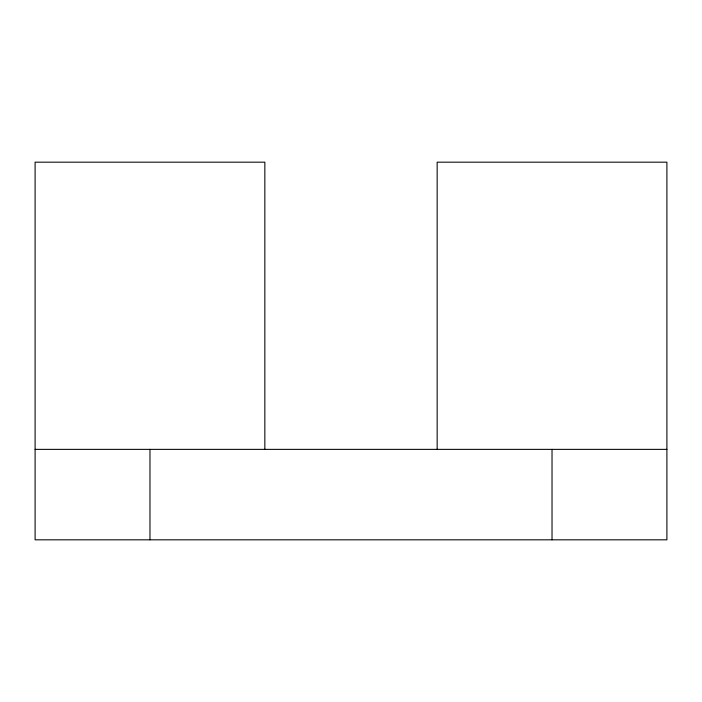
<?xml version="1.0" encoding="UTF-8"?>
<svg xmlns="http://www.w3.org/2000/svg" width="702" height="702" viewBox="0 0 702 702"><rect width="100%" height="100%" fill="white"/><g stroke="black" fill="none" stroke-linecap="round" stroke-linejoin="round"><path stroke-width="1.05" d="M35.1 449.368L666.9 449.368M552.026 449.368L552.026 539.82M437.153 449.368L437.153 162.18L666.9 162.18L666.9 539.82L35.1 539.82L35.1 162.18L264.847 162.18L264.847 449.368M149.974 449.368L149.974 539.82"/></g></svg>
